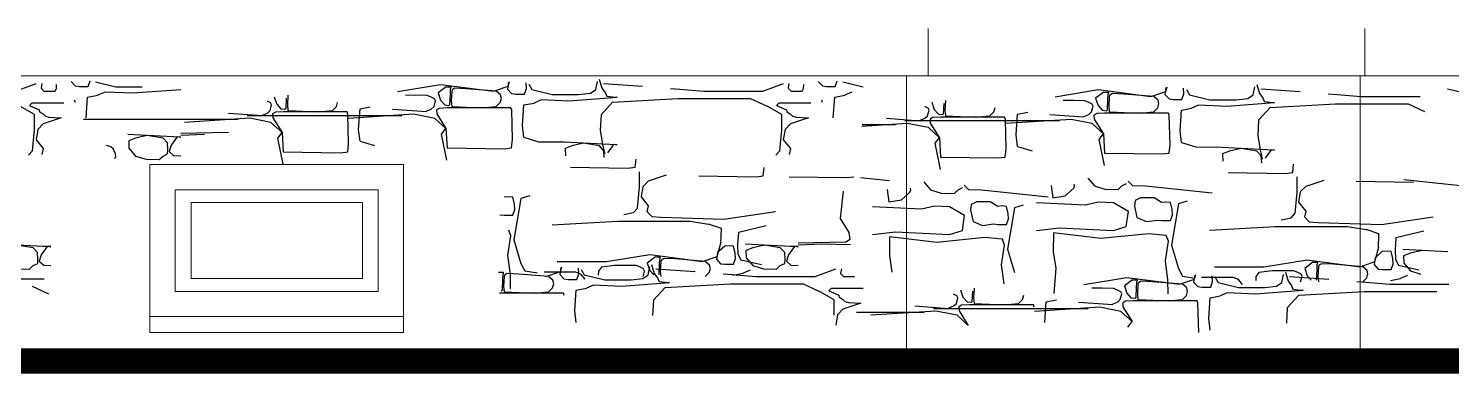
# Model space of a CAD drawing. Header units: millimetres. Extents: x 85048 to 158814, y 1395 to 38919.
# Drawn here: x 126653 to 131141, y 23374 to 24464 of the extents above; entities that cross this region are included whole.
import ezdxf

# ---------------------------------------------------------------- set-up
doc = ezdxf.new("R2010")
doc.units = ezdxf.units.MM
doc.layers.add('hatches', color=8, linetype='Continuous')
doc.layers.add('wall', color=5, linetype='Continuous')

msp = doc.modelspace()

# ---------------------------------------------------------------- linework, layer by layer
at = {"layer": 'hatches', "color": 252, "ltscale": 50, "true_color": 0x8f9991}
for p, q in [((126612.3, 24266.4, -40.3), (126677.3, 24290.3, -40.3)), ((126695, 24290.7, -40.3), (126692.6, 24275.3, -40.3)), ((126740.9, 24274.2, -40.3), (126741.8, 24287.4, -40.3)), ((126787.3, 24297, 15.7), (126800.2, 24282.7, 15.7)), ((126841.1, 24281, 15.7), (126847.2, 24299.1, 15.7)), ((126864.4, 24295.2, 15.7), (126928.8, 24280.2, 15.7)), ((127817, 24265.1, -100), (127952.9, 24287.6, -100)), ((127952.9, 24287.6, -100), (128119.5, 24265.7, -100)), ((128166.9, 24294.1, -100), (128163.7, 24272.6, -100)), ((128166.3, 24281.9, -100), (128170.3, 24297, -100)), ((128223.5, 24274.8, -100), (128222.5, 24292, -100)), ((128231.2, 24288.4, -100), (128240.7, 24270.9, -100)), ((128442.3, 24270.9, -100), (128447.5, 24297, -100)), ((128453.1, 24303.7, -100), (128461.7, 24275.6, -100)), ((128590.1, 24281.1, -44), (128466.3, 24289.2, -44)), ((128969.1, 24266.4, -44), (129034.1, 24290.3, -44)), ((129051.7, 24290.7, -44), (129049.3, 24275.3, -44)), ((129097.6, 24274.2, -44), (129098.5, 24287.4, -44)), ((129144.1, 24297, 12), (129156.9, 24282.7, 12)), ((129197.8, 24281, 12), (129203.9, 24299.1, 12)), ((129221.1, 24295.2, 12), (129285.6, 24280.2, 12)), ((130526.9, 24286.9, -100), (130535.5, 24258.8, -100)), ((126692.6, 24275.3, -40.3), (126701.8, 24266.4, -40.3)), ((126701.8, 24266.4, -40.3), (126736.7, 24266.4, -40.3)), ((126736.7, 24266.4, -40.3), (126740.9, 24274.2, -40.3)), ((126800.2, 24282.7, 15.7), (126813.3, 24281, 15.7)), ((126813.3, 24281, 15.7), (126841.1, 24281, 15.7)), ((126834.8, 24181.8, 15.7), (126839.3, 24246.9, 15.7)), ((126839.3, 24246.9, 15.7), (126871.3, 24253.1, 15.7)), ((126893.3, 24262.8, 15.7), (126871.3, 24253.1, 15.7)), ((126982.5, 24259.3, 15.7), (126893.3, 24262.8, 15.7)), ((126928.8, 24280.2, 15.7), (127012, 24279.4, 15.7)), ((127133.3, 24270.1, 15.7), (126982.5, 24259.3, 15.7)), ((127428.2, 24247.8, 12), (127436, 24224.7, 12)), ((127465.5, 24211.3, 12), (127467, 24244, 12)), ((127471.2, 24253.2, 12), (127469.5, 24223, 12)), ((127874.9, 24253.1, -100), (127842.1, 24252.9, -100)), ((127910.7, 24252.8, -100), (127874.9, 24253.1, -100)), ((127923.5, 24247.5, -100), (127910.7, 24252.8, -100)), ((127933.7, 24241.8, -100), (127923.5, 24247.5, -100)), ((127936.7, 24235.1, -100), (127933.7, 24241.8, -100)), ((127970.7, 24280.1, -100), (127945.1, 24260.4, -100)), ((127945.1, 24260.4, -100), (127952.9, 24237.2, -100)), ((127970.7, 24280.1, -100), (127985.1, 24280, -100)), ((127982.4, 24223.8, -100), (127983.9, 24256.5, -100)), ((127983.9, 24256.5, -100), (127984.6, 24273.6, -100)), ((127985.1, 24280, -100), (127984.6, 24273.6, -100)), ((127988.1, 24265.7, -100), (127986.4, 24235.5, -100)), ((127989.6, 24270.4, -100), (127988.1, 24265.7, -100)), ((127998.1, 24275.2, -100), (127989.6, 24270.4, -100)), ((128033.8, 24273.7, -100), (127998.1, 24275.2, -100)), ((128128.3, 24265.7, -100), (128033.8, 24273.7, -100)), ((128119.5, 24265.7, -100), (128166.3, 24281.9, -100)), ((128141.8, 24254.1, -100), (128128.3, 24265.7, -100)), ((128140.9, 24230.3, -100), (128144.6, 24243.3, -100)), ((128144.6, 24243.3, -100), (128141.8, 24254.1, -100)), ((128163.7, 24272.6, -100), (128176.6, 24258.4, -100)), ((128176.6, 24258.4, -100), (128189.7, 24256.7, -100)), ((128189.7, 24256.7, -100), (128217.4, 24256.7, -100)), ((128217.4, 24256.7, -100), (128223.5, 24274.8, -100)), ((128240.7, 24270.9, -100), (128305.2, 24255.9, -100)), ((128269.7, 24238.5, -100), (128247.7, 24228.7, -100)), ((128358.8, 24235, -100), (128269.7, 24238.5, -100)), ((128305.2, 24255.9, -100), (128388.3, 24255.1, -100)), ((128509.6, 24245.7, -100), (128358.8, 24235, -100)), ((128388.3, 24255.1, -100), (128425.2, 24260.2, -100)), ((128425.2, 24260.2, -100), (128442.3, 24270.9, -100)), ((128461.7, 24275.6, -100), (128472.3, 24261.7, -100)), ((128472.3, 24261.7, -100), (128476.9, 24250.4, -100)), ((128476.9, 24250.4, -100), (128503.6, 24247.5, -100)), ((128495.5, 24230.9, -44), (128702, 24242.8, -44)), ((128503.6, 24247.5, -100), (128509.6, 24247.9, -100)), ((128678.4, 24274.8, -44), (128707.1, 24272.3, -44)), ((128702, 24242.8, -44), (128930.8, 24242.8, -44)), ((128707.1, 24272.3, -44), (128782.8, 24266.4, -44)), ((128782.8, 24266.4, -44), (128969.1, 24266.4, -44)), ((128930.8, 24242.8, -44), (128982.6, 24219, 12)), ((129049.3, 24275.3, -44), (129058.5, 24266.4, -44)), ((129058.5, 24266.4, -44), (129093.4, 24266.4, -44)), ((129093.4, 24266.4, -44), (129097.6, 24274.2, -44)), ((129156.9, 24282.7, 12), (129170.1, 24281, 12)), ((129170.1, 24281, 12), (129197.8, 24281, 12)), ((129191.5, 24181.8, 12), (129196, 24246.9, 12)), ((129196, 24246.9, 12), (129228, 24253.1, 12)), ((129250.1, 24262.8, 12), (129228, 24253.1, 12)), ((129890.8, 24248.4, -100), (130026.8, 24270.9, -100)), ((130044.6, 24263.4, -100), (130018.9, 24243.6, -100)), ((130018.9, 24243.6, -100), (130026.8, 24220.5, -100)), ((130026.8, 24270.9, -100), (130193.4, 24248.9, -100)), ((130044.6, 24263.4, -100), (130059, 24263.2, -100)), ((130056.3, 24207.1, -100), (130057.8, 24239.8, -100)), ((130057.8, 24239.8, -100), (130058.5, 24256.9, -100)), ((130059, 24263.2, -100), (130058.5, 24256.9, -100)), ((130062, 24248.9, -100), (130060.3, 24218.7, -100)), ((130063.5, 24253.6, -100), (130062, 24248.9, -100)), ((130072, 24258.4, -100), (130063.5, 24253.6, -100)), ((130107.6, 24256.9, -100), (130072, 24258.4, -100)), ((130202.2, 24248.9, -100), (130107.6, 24256.9, -100)), ((130193.4, 24248.9, -100), (130240.1, 24265.1, -100)), ((130215.7, 24237.3, -100), (130202.2, 24248.9, -100)), ((130240.8, 24277.3, -100), (130237.6, 24255.9, -100)), ((130237.6, 24255.9, -100), (130250.4, 24241.6, -100)), ((130240.1, 24265.1, -100), (130244.1, 24280.2, -100)), ((130250.4, 24241.6, -100), (130263.6, 24240, -100)), ((130263.6, 24240, -100), (130291.3, 24240, -100)), ((130291.3, 24240, -100), (130297.4, 24258, -100)), ((130297.4, 24258, -100), (130296.3, 24275.2, -100)), ((130305.1, 24271.7, -100), (130314.6, 24254.1, -100)), ((130314.6, 24254.1, -100), (130379.1, 24239.1, -100)), ((130379.1, 24239.1, -100), (130462.2, 24238.3, -100)), ((130462.2, 24238.3, -100), (130499, 24243.4, -100)), ((130499, 24243.4, -100), (130516.2, 24254.1, -100)), ((130516.2, 24254.1, -100), (130521.4, 24280.2, -100)), ((130535.5, 24258.8, -100), (130546.2, 24244.9, -100)), ((130664, 24264.3, -44), (130540.2, 24272.5, -44)), ((130546.2, 24244.9, -100), (130550.7, 24233.6, -100)), ((130752.3, 24258, -44), (130781, 24255.5, -44)), ((130781, 24255.5, -44), (130856.7, 24249.6, -44)), ((130856.7, 24249.6, -44), (131042.9, 24249.6, -44)), ((131128.9, 24273.6, -96.3), (131193.4, 24258.6, -96.3)), ((126672.3, 24192.4, 15.7), (126625.8, 24219, 15.7)), ((126664.1, 24228.9, 15.7), (126655.7, 24220.8, 15.7)), ((126655.7, 24220.8, 15.7), (126687.2, 24207.4, 15.7)), ((126664.1, 24228.9, 15.7), (126764, 24228.9, 15.7)), ((126687.2, 24207.4, 15.7), (126688.1, 24200.9, 15.7)), ((126688.1, 24200.9, 15.7), (126699.1, 24194.8, 15.7)), ((126699.1, 24194.8, 15.7), (126706.2, 24187.1, 15.7)), ((126801, 24230.1, 15.7), (126798.5, 24237.5, 15.7)), ((127283.8, 24197.1, 12), (127391.4, 24189.2, 12)), ((127390.9, 24190.6, 12), (127406.6, 24197.1, 12)), ((127416.8, 24229.3, 12), (127406.6, 24235, 12)), ((127406.6, 24197.1, 12), (127415.2, 24205.2, 12)), ((127415.2, 24205.2, 12), (127419.8, 24222.6, 12)), ((127419.8, 24222.6, 12), (127416.8, 24229.3, 12)), ((127431.9, 24199.4, 12), (127422.9, 24194.6, 12)), ((127422.9, 24194.6, 12), (127423.6, 24181.8, 12)), ((127456.2, 24200.6, 12), (127431.9, 24199.4, 12)), ((127436, 24224.7, 12), (127448.9, 24210.5, 12)), ((127448.9, 24210.5, 12), (127462, 24208.8, 12)), ((127658, 24200.6, 12), (127456.2, 24200.6, 12)), ((127462, 24208.8, 12), (127465.5, 24211.3, 12)), ((127469.5, 24223, 12), (127471.2, 24205.2, 12)), ((127471.2, 24205.2, 12), (127566.2, 24201.1, 12)), ((127566.2, 24201.1, 12), (127611.4, 24205.2, 12)), ((127611.4, 24205.2, 12), (127624, 24217.8, 12)), ((127624, 24217.8, 12), (127627.7, 24230.8, 12)), ((127660.5, 24193.3, 12), (127658, 24200.6, 12)), ((127662.7, 24100.7, 12), (127660.5, 24193.3, 12)), ((127867.8, 24193.5, -100), (127662.2, 24180.2, -100)), ((127694.2, 24145, 12), (127698.7, 24210.1, 12)), ((127698.7, 24210.1, 12), (127730.8, 24216.2, 12)), ((127800.7, 24209.6, -100), (127908.3, 24201.7, -100)), ((127934.4, 24180.2, -100), (127867.8, 24193.5, -100)), ((127907.8, 24203.1, -100), (127923.5, 24209.6, -100)), ((127908.3, 24201.7, -100), (127907.8, 24203.1, -100)), ((127923.5, 24209.6, -100), (127932.1, 24217.7, -100)), ((127932.1, 24217.7, -100), (127936.7, 24235.1, -100)), ((127948.8, 24211.9, -100), (127939.8, 24207.2, -100)), ((127939.8, 24207.2, -100), (127940.5, 24194.3, -100)), ((127940.5, 24194.3, -100), (127969.8, 24147.8, -100)), ((127973.1, 24213.1, -100), (127948.8, 24211.9, -100)), ((127952.9, 24237.2, -100), (127965.8, 24223, -100)), ((127965.8, 24223, -100), (127978.9, 24221.3, -100)), ((128174.9, 24213.1, -100), (127973.1, 24213.1, -100)), ((127978.9, 24221.3, -100), (127982.4, 24223.8, -100)), ((127986.4, 24235.5, -100), (127988.1, 24217.7, -100)), ((127988.1, 24217.7, -100), (128083.1, 24213.6, -100)), ((128083.1, 24213.6, -100), (128128.3, 24217.7, -100)), ((128128.3, 24217.7, -100), (128140.9, 24230.3, -100)), ((128177.4, 24205.8, -100), (128174.9, 24213.1, -100)), ((128179.6, 24113.3, -100), (128177.4, 24205.8, -100)), ((128211.1, 24157.5, -100), (128215.6, 24222.6, -100)), ((128215.6, 24222.6, -100), (128247.7, 24228.7, -100)), ((128459, 24190.9, 12), (128495.5, 24230.9, -44)), ((129029, 24192.4, 12), (128982.6, 24219, 12)), ((129020.8, 24228.9, 12), (129012.4, 24220.8, 12)), ((129012.4, 24220.8, 12), (129043.9, 24207.4, 12)), ((129020.8, 24228.9, 12), (129120.7, 24228.9, 12)), ((129043.9, 24207.4, 12), (129044.8, 24200.9, 12)), ((129044.8, 24200.9, 12), (129055.8, 24194.8, 12)), ((129055.8, 24194.8, 12), (129062.9, 24187.1, 12)), ((129157.7, 24230.1, 12), (129155.3, 24237.5, 12)), ((129490.7, 24212.5, 12), (129480.4, 24218.2, 12)), ((129489, 24188.4, 12), (129493.7, 24205.8, 12)), ((129493.7, 24205.8, 12), (129490.7, 24212.5, 12)), ((129502, 24231.1, 12), (129509.9, 24207.9, 12)), ((129509.9, 24207.9, 12), (129522.8, 24193.7, 12)), ((129522.8, 24193.7, 12), (129535.9, 24192, 12)), ((129535.9, 24192, 12), (129539.4, 24194.5, 12)), ((129539.4, 24194.5, 12), (129540.9, 24227.3, 12)), ((129545.1, 24236.4, 12), (129543.4, 24206.2, 12)), ((129543.4, 24206.2, 12), (129545.1, 24188.4, 12)), ((129685.3, 24188.4, 12), (129697.8, 24201, 12)), ((129697.8, 24201, 12), (129701.6, 24214.1, 12)), ((129768.1, 24128.2, 12), (129772.6, 24193.3, 12)), ((129772.6, 24193.3, 12), (129804.6, 24199.5, 12)), ((129948.8, 24236.3, -100), (129916, 24236.2, -100)), ((129984.5, 24236.1, -100), (129948.8, 24236.3, -100)), ((129997.3, 24230.7, -100), (129984.5, 24236.1, -100)), ((130007.6, 24225.1, -100), (129997.3, 24230.7, -100)), ((129997.3, 24192.9, -100), (130005.9, 24200.9, -100)), ((130005.9, 24200.9, -100), (130010.6, 24218.3, -100)), ((130010.6, 24218.3, -100), (130007.6, 24225.1, -100)), ((130022.7, 24195.2, -100), (130013.6, 24190.4, -100)), ((130047, 24196.4, -100), (130022.7, 24195.2, -100)), ((130026.8, 24220.5, -100), (130039.7, 24206.2, -100)), ((130039.7, 24206.2, -100), (130052.8, 24204.5, -100)), ((130248.7, 24196.4, -100), (130047, 24196.4, -100)), ((130052.8, 24204.5, -100), (130056.3, 24207.1, -100)), ((130060.3, 24218.7, -100), (130062, 24200.9, -100)), ((130062, 24200.9, -100), (130157, 24196.8, -100)), ((130157, 24196.8, -100), (130202.2, 24200.9, -100)), ((130202.2, 24200.9, -100), (130214.8, 24213.5, -100)), ((130214.8, 24213.5, -100), (130218.5, 24226.6, -100)), ((130218.5, 24226.6, -100), (130215.7, 24237.3, -100)), ((130251.2, 24189, -100), (130248.7, 24196.4, -100)), ((130285, 24140.8, -100), (130289.5, 24205.8, -100)), ((130289.5, 24205.8, -100), (130321.5, 24212, -100)), ((130343.5, 24221.7, -100), (130321.5, 24212, -100)), ((130432.7, 24218.2, -100), (130343.5, 24221.7, -100)), ((130583.5, 24229, -100), (130432.7, 24218.2, -100)), ((130532.9, 24174.1, 12), (130569.3, 24214.1, -44)), ((130550.7, 24233.6, -100), (130577.5, 24230.7, -100)), ((130569.3, 24214.1, -44), (130775.8, 24226.1, -44)), ((130577.5, 24230.7, -100), (130583.5, 24231.1, -100)), ((130775.8, 24226.1, -44), (131004.7, 24226.1, -44)), ((131004.7, 24226.1, -44), (131056.4, 24202.3, 12)), ((126672.5, 24143.6, 15.7), (126672.3, 24192.4, 15.7)), ((126699.6, 24162.8, 15.7), (126682.5, 24145, 15.7)), ((126756.2, 24181.7, 15.7), (126699.6, 24162.8, 15.7)), ((126706.2, 24187.1, 15.7), (126717.6, 24183.6, 15.7)), ((126717.6, 24183.6, 15.7), (126756.2, 24181.7, 15.7)), ((126826.3, 24177.3, 234.8), (127313.8, 24177.3, 234.8)), ((127350.9, 24181, 12), (127145.3, 24167.7, 12)), ((127343.2, 24189.8, 122.8), (127830.7, 24189.8, 122.8)), ((127417.5, 24167.7, 12), (127350.9, 24181, 12)), ((127391.4, 24189.2, 12), (127390.9, 24190.6, 12)), ((127452.9, 24135.3, 12), (127417.5, 24167.7, 12)), ((127423.6, 24181.8, 12), (127452.9, 24135.3, 12)), ((127969.8, 24147.8, -100), (127934.4, 24180.2, -100)), ((128215.6, 24121.1, -100), (128211.1, 24157.5, -100)), ((128459, 24190.9, 12), (128456.3, 24142.9, 12)), ((129029.2, 24143.6, 12), (129029, 24192.4, 12)), ((129056.3, 24162.8, 12), (129039.2, 24145, 12)), ((129112.9, 24181.7, 12), (129056.3, 24162.8, 12)), ((129062.9, 24187.1, 12), (129074.4, 24183.6, 12)), ((129074.4, 24183.6, 12), (129112.9, 24181.7, 12)), ((129424.7, 24164.2, 12), (129281.8, 24155, 12)), ((129282, 24160.5, 234.8), (129387.7, 24160.5, 234.8)), ((129357.7, 24180.4, 12), (129465.3, 24172.5, 12)), ((129417.1, 24173, 122.8), (129904.6, 24173, 122.8)), ((129491.4, 24150.9, 12), (129424.7, 24164.2, 12)), ((129464.7, 24173.9, 12), (129480.4, 24180.4, 12)), ((129465.3, 24172.5, 12), (129464.7, 24173.9, 12)), ((129480.4, 24180.4, 12), (129489, 24188.4, 12)), ((129526.7, 24118.5, 12), (129491.4, 24150.9, 12)), ((129505.8, 24182.7, 12), (129496.7, 24177.9, 12)), ((129496.7, 24177.9, 12), (129497.5, 24165, 12)), ((129497.5, 24165, 12), (129526.7, 24118.5, 12)), ((129530.1, 24183.9, 12), (129505.8, 24182.7, 12)), ((129731.8, 24183.9, 12), (129530.1, 24183.9, 12)), ((129545.1, 24188.4, 12), (129640.1, 24184.3, 12)), ((129640.1, 24184.3, 12), (129685.3, 24188.4, 12)), ((129734.3, 24176.5, 12), (129731.8, 24183.9, 12)), ((129736.6, 24084, 12), (129734.3, 24176.5, 12)), ((129941.6, 24176.7, -100), (129736, 24163.5, -100)), ((129874.6, 24192.9, -100), (129982.2, 24185, -100)), ((130008.3, 24163.5, -100), (129941.6, 24176.7, -100)), ((129981.6, 24186.4, -100), (129997.3, 24192.9, -100)), ((129982.2, 24185, -100), (129981.6, 24186.4, -100)), ((130043.6, 24131, -100), (130008.3, 24163.5, -100)), ((130013.6, 24190.4, -100), (130014.4, 24177.5, -100)), ((130014.4, 24177.5, -100), (130043.6, 24131, -100)), ((130253.5, 24096.5, -100), (130251.2, 24189, -100)), ((130532.9, 24174.1, 12), (130530.2, 24126.2, 12)), ((126665.9, 24077.7, 15.7), (126672.5, 24143.6, 15.7)), ((126682.5, 24145, 15.7), (126677.1, 24112.8, 15.7)), ((126677.1, 24112.8, 15.7), (126699.6, 24084.8, 15.7)), ((126966.7, 24130.2, 15.7), (127109.3, 24123.1, 15.7)), ((126990.9, 24117.3, 15.7), (126969, 24109.3, 15.7)), ((126969, 24109.3, 15.7), (126970, 24085.9, 15.7)), ((127027.6, 24125.9, 15.7), (126990.9, 24117.3, 15.7)), ((127077.5, 24117.3, 15.7), (127027.6, 24125.9, 15.7)), ((127091.2, 24102.5, 15.7), (127077.5, 24117.3, 15.7)), ((127122.2, 24122.2, 15.7), (127102.9, 24095.4, 15.7)), ((127109.3, 24123.1, 15.7), (127133.3, 24122.4, 15.7)), ((127133.3, 24119.9, 15.7), (127122.2, 24122.2, 15.7)), ((127133.3, 24133.7, 15.7), (127284.1, 24136.5, 15.7)), ((127133.3, 24127.3, 15.7), (127208.1, 24130.2, 15.7)), ((127439, 24118.2, 12), (127452.9, 24135.3, 12)), ((127456, 24035.5, 12), (127439, 24118.2, 12)), ((127452.9, 24135.3, 12), (127456.2, 24074.7, 12)), ((127698.7, 24108.6, 12), (127694.2, 24145, 12)), ((127698.7, 24108.6, 12), (127744.4, 24094.1, 12)), ((127955.9, 24130.7, -100), (127969.8, 24147.8, -100)), ((127972.9, 24048.1, -100), (127955.9, 24130.7, -100)), ((127969.8, 24147.8, -100), (127973.1, 24087.2, -100)), ((128176.8, 24087.2, -100), (128179.6, 24113.3, -100)), ((128215.6, 24121.1, -100), (128261.3, 24106.6, -100)), ((128261.3, 24106.6, -100), (128343, 24105.8, -100)), ((128343, 24105.8, -100), (128485.7, 24098.8, -100)), ((128456.3, 24142.9, 12), (128463.7, 24097.5, 12)), ((129022.7, 24077.7, 12), (129029.2, 24143.6, 12)), ((129039.2, 24145, 12), (129033.8, 24112.8, 12)), ((129033.8, 24112.8, 12), (129056.3, 24084.8, 12)), ((129512.8, 24101.4, 12), (129526.7, 24118.5, 12)), ((129526.7, 24118.5, 12), (129530.1, 24058, 12)), ((129772.6, 24091.8, 12), (129768.1, 24128.2, 12)), ((130029.7, 24113.9, -100), (130043.6, 24131, -100)), ((130046.8, 24031.3, -100), (130029.7, 24113.9, -100)), ((130043.6, 24131, -100), (130047, 24070.5, -100)), ((130289.5, 24104.3, -100), (130285, 24140.8, -100)), ((130289.5, 24104.3, -100), (130335.2, 24089.9, -100)), ((130530.2, 24126.2, 12), (130537.6, 24080.7, 12)), ((126653.3, 24063.8, 15.7), (126665.9, 24077.7, 15.7)), ((126699.6, 24084.8, 15.7), (126695.2, 24066.3, 15.7)), ((126912.7, 24089.9, 15.7), (126899.5, 24094.4, 15.7)), ((126920.5, 24084.1, 15.7), (126912.7, 24089.9, 15.7)), ((126926.1, 24070.6, 15.7), (126920.5, 24084.1, 15.7)), ((126925.7, 24053.6, 15.7), (126928.1, 24060.9, 15.7)), ((126927.4, 24066.8, 15.7), (126926.1, 24070.6, 15.7)), ((126928.1, 24060.9, 15.7), (126927.4, 24066.8, 15.7)), ((126970, 24085.9, 15.7), (126990.9, 24061.3, 15.7)), ((126990.9, 24061.3, 15.7), (127024.1, 24050.9, 15.7)), ((127065.6, 24050, 15.7), (127077.5, 24061.3, 15.7)), ((127077.5, 24061.3, 15.7), (127091.8, 24068.1, 15.7)), ((127092.7, 24081.4, 15.7), (127091.2, 24102.5, 15.7)), ((127091.8, 24068.1, 15.7), (127092.7, 24081.4, 15.7)), ((127102.9, 24095.4, 15.7), (127097, 24075.7, 15.7)), ((127097, 24075.7, 15.7), (127110.9, 24062.7, 15.7)), ((127110.9, 24062.7, 15.7), (127133.3, 24061.9, 15.7)), ((127456.2, 24074.7, 12), (127637, 24071.9, 12)), ((127637, 24071.9, 12), (127659.9, 24074.7, 12)), ((127659.9, 24074.7, 12), (127662.7, 24100.7, 12)), ((127973.1, 24087.2, -100), (128153.9, 24084.5, -100)), ((128153.9, 24084.5, -100), (128176.8, 24087.2, -100)), ((128367.2, 24093, -100), (128345.4, 24085, -100)), ((128345.4, 24085, -100), (128346.4, 24061.5, -100)), ((128403.9, 24101.5, -100), (128367.2, 24093, -100)), ((128453.9, 24093, -100), (128403.9, 24101.5, -100)), ((128467.5, 24078.1, -100), (128453.9, 24093, -100)), ((128463.7, 24097.5, 12), (128470.5, 24068.6, 12)), ((128469.1, 24057.1, -100), (128467.5, 24078.1, -100)), ((128498.5, 24097.8, -100), (128479.2, 24071.1, -100)), ((128485.7, 24098.8, -100), (128509.6, 24098.1, -100)), ((128509.6, 24095.6, -100), (128498.5, 24097.8, -100)), ((129010, 24063.8, 12), (129022.7, 24077.7, 12)), ((129056.3, 24084.8, 12), (129051.9, 24066.3, 12)), ((129529.9, 24018.8, 12), (129512.8, 24101.4, 12)), ((129733.8, 24058, 12), (129736.6, 24084, 12)), ((129772.6, 24091.8, 12), (129818.3, 24077.4, 12)), ((130047, 24070.5, -100), (130227.8, 24067.7, -100)), ((130227.8, 24067.7, -100), (130250.7, 24070.5, -100)), ((130250.7, 24070.5, -100), (130253.5, 24096.5, -100)), ((130335.2, 24089.9, -100), (130416.9, 24089.1, -100)), ((130416.9, 24089.1, -100), (130559.5, 24082.1, -100)), ((130441.1, 24076.2, -100), (130419.2, 24068.2, -100)), ((130419.2, 24068.2, -100), (130420.2, 24044.8, -100)), ((130477.8, 24084.8, -100), (130441.1, 24076.2, -100)), ((130527.7, 24076.2, -100), (130477.8, 24084.8, -100)), ((130541.4, 24061.4, -100), (130527.7, 24076.2, -100)), ((130537.6, 24080.7, 12), (130544.4, 24051.9, 12)), ((130542.9, 24040.3, -100), (130541.4, 24061.4, -100)), ((130572.4, 24081.1, -100), (130553.1, 24054.4, -100)), ((130559.5, 24082.1, -100), (130583.5, 24081.3, -100)), ((130583.5, 24078.9, -100), (130572.4, 24081.1, -100)), ((127024.1, 24050.9, 15.7), (127065.6, 24050, 15.7)), ((128363.1, 24025.9, 12), (128543.9, 24023.1, 12)), ((128543.9, 24023.1, 12), (128566.8, 24025.9, 12)), ((128566.8, 24025.9, 12), (128569.6, 24051.9, 12)), ((128970.7, 23998.6, 12), (128973.4, 24024.7, 12)), ((129530.1, 24058, 12), (129710.9, 24055.2, 12)), ((129710.9, 24055.2, 12), (129733.8, 24058, 12)), ((130640.6, 24009.1, 12), (130643.4, 24035.1, 12)), ((128580.6, 23963, -44), (128580.4, 24011.8, -44)), ((128607.8, 23982.2, -44), (128590.7, 23964.4, -44)), ((128664.3, 24001.1, -44), (128607.8, 23982.2, -44)), ((128767, 23998.6, 12), (128947.8, 23995.9, 12)), ((128947.8, 23995.9, 12), (128970.7, 23998.6, 12)), ((129052.5, 23996, 12), (129233.3, 23993.2, 12)), ((129233.3, 23993.2, 12), (129256.2, 23996, 12)), ((129277.1, 23993.5, 12), (129368.8, 23983.8, 12)), ((129477.4, 23979.3, 12), (129498.3, 23954.8, 12)), ((129604.4, 23969.2, 12), (129618.3, 23956.1, 12)), ((129952.4, 23966.9, -100), (129951.7, 23972.8, -100)), ((129994.3, 23991.9, -100), (130015.2, 23967.3, -100)), ((130101.8, 23967.3, -100), (130116, 23974.1, -100)), ((130121.3, 23981.7, -100), (130135.2, 23968.6, -100)), ((130436.9, 24009.1, 12), (130617.8, 24006.3, 12)), ((130617.8, 24006.3, 12), (130640.6, 24009.1, 12)), ((130654.5, 23946.3, -44), (130654.3, 23995.1, -44)), ((130738.2, 23984.3, -44), (130681.6, 23965.4, -44)), ((130840.8, 23981.9, 12), (131021.6, 23979.1, 12)), ((130990.6, 23986.8, -96.3), (131200.6, 23964.8, -96.3)), ((128169.4, 23932.9, -100), (128153.3, 23931.5, -100)), ((128181, 23931.5, -100), (128169.4, 23932.9, -100)), ((128186, 23909.6, -100), (128181, 23931.5, -100)), ((128206.4, 23926.9, -100), (128183.9, 23796.6, -100)), ((128233.8, 23935.7, -100), (128206.4, 23926.9, -100)), ((128574.1, 23897.1, -44), (128580.6, 23963, -44)), ((128590.7, 23964.4, -44), (128585.2, 23932.2, -44)), ((128585.2, 23932.2, -44), (128607.8, 23904.2, -44)), ((129214.4, 23863.6, 12), (129224.1, 23950.5, 12)), ((129361.4, 23955.4, 12), (129367, 23916.3, 12)), ((129406.3, 23922.8, 12), (129433.1, 23947.1, 12)), ((129433.1, 23947.1, 12), (129435.5, 23954.4, 12)), ((129435.5, 23954.4, 12), (129434.8, 23960.3, 12)), ((129498.3, 23954.8, 12), (129531.4, 23944.4, 12)), ((129531.4, 23944.4, 12), (129573, 23943.4, 12)), ((129573, 23943.4, 12), (129584.9, 23954.8, 12)), ((129584.9, 23954.8, 12), (129599.1, 23961.6, 12)), ((129618.3, 23956.1, 12), (129659.4, 23954.8, 12)), ((129659.4, 23954.8, 12), (129869.4, 23932.8, 12)), ((129878.3, 23967.9, -100), (129883.9, 23928.8, -100)), ((129883.6, 23928.8, -100), (129923.2, 23935.3, -100)), ((129923.2, 23935.3, -100), (129950, 23959.6, -100)), ((129950, 23959.6, -100), (129952.4, 23966.9, -100)), ((130015.2, 23967.3, -100), (130048.3, 23956.9, -100)), ((130048.3, 23956.9, -100), (130089.9, 23956, -100)), ((130089.9, 23956, -100), (130101.8, 23967.3, -100)), ((130135.2, 23968.6, -100), (130176.3, 23967.3, -100)), ((130160.9, 23928.9, -100), (130143.5, 23920.8, -100)), ((130203.1, 23929.5, -100), (130160.9, 23928.9, -100)), ((130176.3, 23967.3, -100), (130386.3, 23945.3, -100)), ((130227.1, 23914.7, -100), (130203.1, 23929.5, -100)), ((130648, 23880.4, -44), (130654.5, 23946.3, -44)), ((130664.5, 23947.7, -44), (130659.1, 23915.4, -44)), ((130681.6, 23965.4, -44), (130664.5, 23947.7, -44)), ((128181, 23874.3, -100), (128187.1, 23892.4, -100)), ((128187.1, 23892.4, -100), (128186, 23909.6, -100)), ((128530.4, 23876.5, -44), (128561.4, 23883.2, -44)), ((128561.4, 23883.2, -44), (128574.1, 23897.1, -44)), ((128607.8, 23904.2, -44), (128603.4, 23885.7, -44)), ((128603.4, 23885.7, -44), (128618.7, 23870.2, -44)), ((128846.2, 23861.8, -44), (129009.3, 23885.7, -44)), ((129469.6, 23893.2, 12), (129315.2, 23900.8, 12)), ((129366.7, 23916.3, 12), (129406.3, 23922.8, 12)), ((129510.5, 23902.6, 12), (129469.6, 23893.2, 12)), ((129558, 23900.8, 12), (129510.5, 23902.6, 12)), ((129605.6, 23873.1, 12), (129558, 23900.8, 12)), ((129626.6, 23908.3, 12), (129624.3, 23890, 12)), ((129624.3, 23890, 12), (129632.4, 23854.3, 12)), ((129644, 23916.4, 12), (129626.6, 23908.3, 12)), ((129686.2, 23917, 12), (129644, 23916.4, 12)), ((129710.2, 23902.2, 12), (129686.2, 23917, 12)), ((129726.4, 23903.6, 12), (129710.2, 23902.2, 12)), ((129738, 23902.2, 12), (129726.4, 23903.6, 12)), ((129743, 23880.3, 12), (129738, 23902.2, 12)), ((129763.4, 23897.6, 12), (129740.9, 23767.3, 12)), ((129744.1, 23863.1, 12), (129743, 23880.3, 12)), ((129790.7, 23906.4, 12), (129763.4, 23897.6, 12)), ((129986.5, 23905.7, -100), (129832.1, 23913.3, -100)), ((130027.4, 23915.1, -100), (129986.5, 23905.7, -100)), ((130074.9, 23913.3, -100), (130027.4, 23915.1, -100)), ((130122.5, 23885.6, -100), (130074.9, 23913.3, -100)), ((130115.5, 23838.4, -100), (130122.5, 23885.6, -100)), ((130143.5, 23920.8, -100), (130141.2, 23902.6, -100)), ((130141.2, 23902.6, -100), (130149.3, 23866.8, -100)), ((130243.3, 23916.1, -100), (130227.1, 23914.7, -100)), ((130254.9, 23914.7, -100), (130243.3, 23916.1, -100)), ((130259.9, 23892.8, -100), (130254.9, 23914.7, -100)), ((130280.3, 23910.1, -100), (130257.8, 23779.8, -100)), ((130261, 23875.6, -100), (130259.9, 23892.8, -100)), ((130307.6, 23918.9, -100), (130280.3, 23910.1, -100)), ((130635.3, 23866.4, -44), (130648, 23880.4, -44)), ((130659.1, 23915.4, -44), (130681.6, 23887.4, -44)), ((130681.6, 23887.4, -44), (130677.2, 23868.9, -44)), ((128140.1, 23876, -100), (128153.3, 23874.3, -100)), ((128153.3, 23874.3, -100), (128181, 23874.3, -100)), ((128304.6, 23843.8, -156), (128511.1, 23855.7, -156)), ((128511.1, 23855.7, -156), (128740, 23855.7, -156)), ((128618.7, 23870.2, -44), (128647.4, 23867.7, -44)), ((128647.4, 23867.7, -44), (128846.2, 23861.8, -44)), ((128740, 23855.7, -156), (128798.1, 23845.9, -100)), ((128838.7, 23832.8, -100), (128798.1, 23845.9, -100)), ((128979.9, 23840.6, -100), (128892, 23819.7, -100)), ((129241.8, 23819.9, 12), (129214.4, 23863.6, 12)), ((129598.6, 23825.9, 12), (129605.6, 23873.1, 12)), ((129632.4, 23854.3, 12), (129662.1, 23842.1, 12)), ((129662.1, 23842.1, 12), (129697.1, 23846.7, 12)), ((129697.1, 23846.7, 12), (129710.2, 23845, 12)), ((129710.2, 23845, 12), (129738, 23845, 12)), ((129738, 23845, 12), (129744.1, 23863.1, 12)), ((129832.1, 23826.3, -100), (129904.8, 23834.4, -100)), ((129904.8, 23834.4, -100), (130074.9, 23826.3, -100)), ((130074.9, 23826.3, -100), (130115.5, 23838.4, -100)), ((130149.3, 23866.8, -100), (130179, 23854.6, -100)), ((130179, 23854.6, -100), (130214, 23859.2, -100)), ((130214, 23859.2, -100), (130227.1, 23857.6, -100)), ((130227.1, 23857.6, -100), (130254.9, 23857.6, -100)), ((130254.9, 23857.6, -100), (130261, 23875.6, -100)), ((130378.5, 23827, -156), (130585, 23838.9, -156)), ((130585, 23838.9, -156), (130813.8, 23838.9, -156)), ((130604.3, 23859.7, -44), (130635.3, 23866.4, -44)), ((130677.2, 23868.9, -44), (130692.6, 23853.4, -44)), ((130692.6, 23853.4, -44), (130721.3, 23850.9, -44)), ((130721.3, 23850.9, -44), (130920.1, 23845, -44)), ((130813.8, 23838.9, -156), (130872, 23829.2, -100)), ((130920.1, 23845, -44), (131083.2, 23868.9, -44)), ((128165.3, 23747, -100), (128174.6, 23809.6, -100)), ((128174.6, 23809.6, -100), (128167.9, 23827.5, -100)), ((128183.9, 23796.6, -100), (128206.4, 23722.4, -100)), ((128825.7, 23744.5, -100), (128837.9, 23790.2, -100)), ((128836.9, 23786.6, -100), (128838.7, 23832.8, -100)), ((128892, 23819.7, -100), (128889.3, 23780.6, -100)), ((129080.2, 23787.5, 12), (129231, 23790.3, 12)), ((129231, 23790.3, 12), (129244.3, 23798.5, 12)), ((129244.3, 23798.5, 12), (129241.8, 23819.9, 12)), ((129315.2, 23813.8, 12), (129387.9, 23821.9, 12)), ((129369.2, 23805.9, 12), (129368.5, 23746.1, 12)), ((129518.5, 23788.7, 12), (129369.2, 23805.9, 12)), ((129387.9, 23821.9, 12), (129558, 23813.8, 12)), ((129669.9, 23803.5, 12), (129518.5, 23788.7, 12)), ((129558, 23813.8, 12), (129598.6, 23825.9, 12)), ((129724.9, 23798.3, 12), (129669.9, 23803.5, 12)), ((129731.6, 23780.3, 12), (129724.9, 23798.3, 12)), ((129886.1, 23818.4, -100), (129885.4, 23758.6, -100)), ((130035.4, 23801.3, -100), (129886.1, 23818.4, -100)), ((130186.8, 23816.1, -100), (130035.4, 23801.3, -100)), ((130241.8, 23810.8, -100), (130186.8, 23816.1, -100)), ((130239.2, 23730.2, -100), (130248.5, 23792.8, -100)), ((130248.5, 23792.8, -100), (130241.8, 23810.8, -100)), ((130912.6, 23816.1, -100), (130872, 23829.2, -100)), ((130910.8, 23769.9, -100), (130912.6, 23816.1, -100)), ((130965.9, 23802.9, -100), (130963.2, 23763.9, -100)), ((131053.7, 23823.8, -100), (130965.9, 23802.9, -100)), ((126556.9, 23784, 15.7), (126699.5, 23776.9, 15.7)), ((126667.7, 23771.1, 15.7), (126617.8, 23779.7, 15.7)), ((126681.4, 23756.3, 15.7), (126667.7, 23771.1, 15.7)), ((126682.9, 23735.2, 15.7), (126681.4, 23756.3, 15.7)), ((126693.1, 23749.2, 15.7), (126687.2, 23729.5, 15.7)), ((126712.4, 23776, 15.7), (126693.1, 23749.2, 15.7)), ((126699.5, 23776.9, 15.7), (126723.5, 23776.2, 15.7)), ((126723.5, 23773.7, 15.7), (126712.4, 23776, 15.7)), ((128172.9, 23687.4, -100), (128165.3, 23747, -100)), ((128476.4, 23727.8, -100), (128612.4, 23750.3, -100)), ((128612.4, 23750.3, -100), (128778.9, 23728.4, -100)), ((128778.9, 23728.4, -100), (128825.7, 23744.5, -100)), ((128826.4, 23756.8, -100), (128823.1, 23735.3, -100)), ((128849.1, 23776.5, -100), (128826.4, 23756.8, -100)), ((128865.3, 23777.9, -100), (128849.1, 23776.5, -100)), ((128876.9, 23776.5, -100), (128865.3, 23777.9, -100)), ((128881.9, 23754.6, -100), (128876.9, 23776.5, -100)), ((128883, 23737.4, -100), (128881.9, 23754.6, -100)), ((128889.3, 23780.6, -100), (128890.7, 23751.1, -100)), ((128890.7, 23751.1, -100), (128900.2, 23733.5, -100)), ((128913.6, 23784, 12), (129056.2, 23776.9, 12)), ((128937.8, 23771.1, 12), (128916, 23763.1, 12)), ((128916, 23763.1, 12), (128916.9, 23739.7, 12)), ((128974.5, 23779.7, 12), (128937.8, 23771.1, 12)), ((129024.4, 23771.1, 12), (128974.5, 23779.7, 12)), ((129038.1, 23756.3, 12), (129024.4, 23771.1, 12)), ((129039.7, 23735.2, 12), (129038.1, 23756.3, 12)), ((129049.8, 23749.2, 12), (129044, 23729.5, 12)), ((129069.1, 23776, 12), (129049.8, 23749.2, 12)), ((129056.2, 23776.9, 12), (129080.2, 23776.2, 12)), ((129080.2, 23773.7, 12), (129069.1, 23776, 12)), ((129080.2, 23781.1, 12), (129155, 23784, 12)), ((129155, 23784, 12), (129246.2, 23781.6, 12)), ((129368.5, 23746.1, 12), (129376.1, 23694.9, 12)), ((129722.3, 23717.7, 12), (129731.6, 23780.3, 12)), ((129740.9, 23767.3, 12), (129763.4, 23693.1, 12)), ((129885.4, 23758.6, -100), (129893, 23707.4, -100)), ((130257.8, 23779.8, -100), (130280.3, 23705.7, -100)), ((130899.6, 23727.8, -100), (130911.7, 23773.4, -100)), ((130923, 23759.8, -100), (130900.2, 23740, -100)), ((130939.1, 23761.2, -100), (130923, 23759.8, -100)), ((130950.7, 23759.8, -100), (130939.1, 23761.2, -100)), ((130955.8, 23737.8, -100), (130950.7, 23759.8, -100)), ((130963.2, 23763.9, -100), (130964.5, 23734.3, -100)), ((130987.5, 23767.2, 12), (131130.1, 23760.2, 12)), ((131011.7, 23754.4, 12), (130989.8, 23746.3, 12)), ((130989.8, 23746.3, 12), (130990.8, 23722.9, 12)), ((131048.4, 23762.9, 12), (131011.7, 23754.4, 12)), ((126614.3, 23704.8, 15.7), (126655.8, 23703.8, 15.7)), ((126655.8, 23703.8, 15.7), (126667.7, 23715.1, 15.7)), ((126667.7, 23715.1, 15.7), (126682, 23721.9, 15.7)), ((126682, 23721.9, 15.7), (126682.9, 23735.2, 15.7)), ((126687.2, 23729.5, 15.7), (126701.1, 23716.5, 15.7)), ((126701.1, 23716.5, 15.7), (126723.5, 23715.7, 15.7)), ((128206.4, 23722.4, -100), (128218.5, 23698.3, -100)), ((128320.5, 23728.3, -100), (128476.4, 23727.8, -100)), ((128332.1, 23708.8, -96.3), (128328.9, 23687.3, -96.3)), ((128331.4, 23696.6, -96.3), (128335.5, 23711.7, -96.3)), ((128388.7, 23689.5, -96.3), (128387.6, 23706.7, -96.3)), ((128396.4, 23703.2, -96.3), (128405.9, 23685.6, -96.3)), ((128460.2, 23710.1, -100), (128450.5, 23697.4, -100)), ((128501.5, 23715.6, -100), (128460.2, 23710.1, -100)), ((128534.4, 23715.7, -100), (128501.5, 23715.6, -100)), ((128570.1, 23715.5, -100), (128534.4, 23715.7, -100)), ((128582.9, 23710.1, -100), (128570.1, 23715.5, -100)), ((128593.2, 23704.5, -100), (128582.9, 23710.1, -100)), ((128596.2, 23697.7, -100), (128593.2, 23704.5, -100)), ((128630.2, 23742.8, -100), (128604.5, 23723, -100)), ((128604.5, 23723, -100), (128612.4, 23699.9, -100)), ((128607.5, 23685.6, -96.3), (128612.7, 23711.7, -96.3)), ((128612.4, 23699.9, -100), (128625.3, 23685.7, -100)), ((128618.3, 23718.4, -96.3), (128626.8, 23690.3, -96.3)), ((128630.2, 23742.8, -100), (128644.5, 23742.6, -100)), ((128755.3, 23695.8, -40.3), (128631.5, 23703.9, -40.3)), ((128641.9, 23686.5, -100), (128643.4, 23719.2, -100)), ((128643.4, 23719.2, -100), (128644.1, 23736.3, -100)), ((128644.5, 23742.6, -100), (128644.1, 23736.3, -100)), ((128647.6, 23728.4, -100), (128645.9, 23698.1, -100)), ((128649.1, 23733, -100), (128647.6, 23728.4, -100)), ((128657.6, 23737.9, -100), (128649.1, 23733, -100)), ((128693.2, 23736.3, -100), (128657.6, 23737.9, -100)), ((128787.8, 23728.4, -100), (128693.2, 23736.3, -100)), ((128801.3, 23716.7, -100), (128787.8, 23728.4, -100)), ((128800.3, 23693, -100), (128804, 23706, -100)), ((128804, 23706, -100), (128801.3, 23716.7, -100)), ((128823.1, 23735.3, -100), (128836, 23721.1, -100)), ((128836, 23721.1, -100), (128849.1, 23719.4, -100)), ((128849.1, 23719.4, -100), (128876.9, 23719.4, -100)), ((128876.9, 23719.4, -100), (128883, 23737.4, -100)), ((128900.2, 23733.5, -100), (128964.6, 23718.5, -100)), ((128929.1, 23701.2, -100), (128907.1, 23691.4, -100)), ((128916.9, 23739.7, 12), (128937.8, 23715.1, 12)), ((128937.8, 23715.1, 12), (128971, 23704.8, 12)), ((128971, 23704.8, 12), (129012.5, 23703.8, 12)), ((129012.5, 23703.8, 12), (129024.4, 23715.1, 12)), ((129024.4, 23715.1, 12), (129038.7, 23721.9, 12)), ((129038.7, 23721.9, 12), (129039.7, 23735.2, 12)), ((129044, 23729.5, 12), (129057.8, 23716.5, 12)), ((129057.8, 23716.5, 12), (129080.2, 23715.7, 12)), ((129134.2, 23681.1, -40.3), (129199.2, 23705, -40.3)), ((129216.9, 23705.4, -40.3), (129214.5, 23690, -40.3)), ((129729.9, 23658.1, 12), (129722.3, 23717.7, 12)), ((129893, 23707.4, -100), (129886.6, 23627.1, -100)), ((130246.8, 23670.6, -100), (130239.2, 23730.2, -100)), ((130280.3, 23705.7, -100), (130292.4, 23681.5, -100)), ((130394.3, 23711.5, -100), (130550.3, 23711, -100)), ((130550.3, 23711, -100), (130686.2, 23733.5, -100)), ((130704, 23726, -100), (130678.4, 23706.2, -100)), ((130678.4, 23706.2, -100), (130686.3, 23683.1, -100)), ((130686.2, 23733.5, -100), (130852.8, 23711.6, -100)), ((130704, 23726, -100), (130718.4, 23725.9, -100)), ((130715.8, 23669.7, -100), (130717.2, 23702.4, -100)), ((130717.2, 23702.4, -100), (130717.9, 23719.5, -100)), ((130718.4, 23725.9, -100), (130717.9, 23719.5, -100)), ((130721.4, 23711.6, -100), (130719.7, 23681.4, -100)), ((130723, 23716.2, -100), (130721.4, 23711.6, -100)), ((130731.4, 23721.1, -100), (130723, 23716.2, -100)), ((130767.1, 23719.6, -100), (130731.4, 23721.1, -100)), ((130861.7, 23711.6, -100), (130767.1, 23719.6, -100)), ((130852.8, 23711.6, -100), (130899.6, 23727.8, -100)), ((130875.2, 23700, -100), (130861.7, 23711.6, -100)), ((130877.9, 23689.2, -100), (130875.2, 23700, -100)), ((130900.2, 23740, -100), (130897, 23718.5, -100)), ((130897, 23718.5, -100), (130909.9, 23704.3, -100)), ((130909.9, 23704.3, -100), (130923, 23702.6, -100)), ((130923, 23702.6, -100), (130950.7, 23702.6, -100)), ((130950.7, 23702.6, -100), (130956.9, 23720.7, -100)), ((130956.9, 23720.7, -100), (130955.8, 23737.8, -100)), ((130964.5, 23734.3, -100), (130974.1, 23716.8, -100)), ((130974.1, 23716.8, -100), (131038.5, 23701.8, -100)), ((130990.8, 23722.9, 12), (131011.7, 23698.3, 12)), ((126516.6, 23673.7, -40.3), (126702.9, 23673.7, -40.3)), ((128135.9, 23694.9, -96.3), (128150.3, 23694.7, -96.3)), ((128147.6, 23638.5, -96.3), (128149.1, 23671.3, -96.3)), ((128149.1, 23671.3, -96.3), (128149.8, 23688.3, -96.3)), ((128150.3, 23694.7, -96.3), (128149.8, 23688.3, -96.3)), ((128153.3, 23680.4, -96.3), (128151.6, 23650.2, -96.3)), ((128154.8, 23685.1, -96.3), (128153.3, 23680.4, -96.3)), ((128163.3, 23689.9, -96.3), (128154.8, 23685.1, -96.3)), ((128199, 23688.4, -96.3), (128163.3, 23689.9, -96.3)), ((128173.3, 23642.2, -100), (128172.9, 23687.4, -100)), ((128293.5, 23680.4, -96.3), (128199, 23688.4, -96.3)), ((128218.5, 23698.3, -100), (128258, 23691.9, -100)), ((128379.4, 23694.3, -100), (128279.5, 23694.3, -100)), ((128284.7, 23680.4, -96.3), (128331.4, 23696.6, -96.3)), ((128307, 23668.8, -96.3), (128293.5, 23680.4, -96.3)), ((128306.1, 23645, -96.3), (128309.8, 23658.1, -96.3)), ((128309.8, 23658.1, -96.3), (128307, 23668.8, -96.3)), ((128328.9, 23687.3, -96.3), (128341.7, 23673.1, -96.3)), ((128341.7, 23673.1, -96.3), (128354.9, 23671.4, -96.3)), ((128354.9, 23671.4, -96.3), (128382.6, 23671.4, -96.3)), ((128395.5, 23688.1, -100), (128379.4, 23694.3, -100)), ((128382.6, 23671.4, -96.3), (128388.7, 23689.5, -96.3)), ((128408.4, 23672.3, -100), (128395.5, 23688.1, -100)), ((128405.9, 23685.6, -96.3), (128470.4, 23670.6, -96.3)), ((128450.5, 23697.4, -100), (128450.1, 23685.2, -100)), ((128470.4, 23670.6, -96.3), (128553.5, 23669.8, -96.3)), ((128674.8, 23660.5, -96.3), (128524, 23649.7, -96.3)), ((128553.5, 23669.8, -96.3), (128590.4, 23674.9, -96.3)), ((128590.4, 23674.9, -96.3), (128607.5, 23685.6, -96.3)), ((128591.5, 23680.4, -100), (128596.2, 23697.7, -100)), ((128626.8, 23690.3, -96.3), (128637.5, 23676.4, -96.3)), ((128637.5, 23676.4, -96.3), (128642.1, 23665.1, -96.3)), ((128642.1, 23665.1, -96.3), (128668.8, 23662.2, -96.3)), ((128645.9, 23698.1, -100), (128647.6, 23680.4, -100)), ((128660.7, 23645.6, -40.3), (128867.2, 23657.5, -40.3)), ((128668.8, 23662.2, -96.3), (128674.8, 23662.6, -96.3)), ((128787.8, 23680.4, -100), (128800.3, 23693, -100)), ((128843.6, 23689.5, -40.3), (128872.3, 23687, -40.3)), ((128867.2, 23657.5, -40.3), (129096, 23657.5, -40.3)), ((128872.3, 23687, -40.3), (128948, 23681.1, -40.3)), ((128875.1, 23685.3, -100), (128907.1, 23691.4, -100)), ((128948, 23681.1, -40.3), (129134.2, 23681.1, -40.3)), ((129096, 23657.5, -40.3), (129147.7, 23633.8, 15.7)), ((129214.5, 23690, -40.3), (129223.7, 23681.1, -40.3)), ((129223.7, 23681.1, -40.3), (129258.6, 23681.1, -40.3)), ((129981.3, 23655.7, -100), (130117.3, 23678.2, -100)), ((130135.1, 23670.7, -100), (130109.5, 23650.9, -100)), ((130117.3, 23678.2, -100), (130283.9, 23656.3, -100)), ((130135.1, 23670.7, -100), (130149.5, 23670.5, -100)), ((130148.3, 23647.1, -100), (130149, 23664.2, -100)), ((130149.5, 23670.5, -100), (130149, 23664.2, -100)), ((130152.5, 23656.3, -100), (130150.8, 23626, -100)), ((130154, 23660.9, -100), (130152.5, 23656.3, -100)), ((130162.5, 23665.8, -100), (130154, 23660.9, -100)), ((130198.2, 23664.2, -100), (130162.5, 23665.8, -100)), ((130292.7, 23656.3, -100), (130198.2, 23664.2, -100)), ((130247.2, 23625.4, -100), (130246.8, 23670.6, -100)), ((130283.9, 23656.3, -100), (130330.6, 23672.4, -100)), ((130292.4, 23681.5, -100), (130331.8, 23675.1, -100)), ((130306.2, 23644.6, -100), (130292.7, 23656.3, -100)), ((130331.3, 23684.7, -100), (130328.1, 23663.2, -100)), ((130328.1, 23663.2, -100), (130340.9, 23649, -100)), ((130330.6, 23672.4, -100), (130334.7, 23687.5, -100)), ((130453.2, 23677.5, -100), (130353.3, 23677.5, -100)), ((130381.8, 23647.3, -100), (130387.9, 23665.3, -100)), ((130387.9, 23665.3, -100), (130386.8, 23682.5, -100)), ((130395.6, 23679, -100), (130405.1, 23661.4, -100)), ((130405.1, 23661.4, -100), (130469.6, 23646.4, -100)), ((130469.4, 23671.4, -100), (130453.2, 23677.5, -100)), ((130482.2, 23655.5, -100), (130469.4, 23671.4, -100)), ((130524.3, 23680.7, -100), (130524, 23668.5, -100)), ((130534.1, 23693.4, -100), (130524.3, 23680.7, -100)), ((130575.4, 23698.8, -100), (130534.1, 23693.4, -100)), ((130608.2, 23699, -100), (130575.4, 23698.8, -100)), ((130589.6, 23650.7, -100), (130606.7, 23661.4, -100)), ((130606.7, 23661.4, -100), (130611.9, 23687.5, -100)), ((130644, 23698.7, -100), (130608.2, 23699, -100)), ((130617.5, 23694.2, -100), (130626, 23666.1, -100)), ((130626, 23666.1, -100), (130636.7, 23652.2, -100)), ((130754.5, 23671.6, -44), (130630.7, 23679.8, -44)), ((130656.8, 23693.4, -100), (130644, 23698.7, -100)), ((130667, 23687.7, -100), (130656.8, 23693.4, -100)), ((130665.4, 23663.6, -100), (130670.1, 23681, -100)), ((130670.1, 23681, -100), (130667, 23687.7, -100)), ((130686.3, 23683.1, -100), (130699.2, 23668.9, -100)), ((130719.7, 23681.4, -100), (130721.4, 23663.6, -100)), ((130842.8, 23665.3, -44), (130871.5, 23662.9, -44)), ((130861.7, 23663.6, -100), (130874.2, 23676.2, -100)), ((130871.5, 23662.9, -44), (130947.2, 23657, -44)), ((130874.2, 23676.2, -100), (130877.9, 23689.2, -100)), ((130947.2, 23657, -44), (131133.4, 23657, -44)), ((130948.9, 23668.5, -100), (130981, 23674.6, -100)), ((131003, 23684.4, -100), (130981, 23674.6, -100)), ((131011.7, 23698.3, 12), (131044.9, 23688, 12)), ((126664.6, 23650.1, -40.3), (126716.4, 23626.4, 15.7)), ((128340.1, 23627.9, -96.3), (128138.3, 23627.9, -96.3)), ((128144.1, 23636, -96.3), (128147.6, 23638.5, -96.3)), ((128151.6, 23650.2, -96.3), (128153.3, 23632.4, -96.3)), ((128153.3, 23632.4, -96.3), (128248.3, 23628.3, -96.3)), ((128248.3, 23628.3, -96.3), (128293.5, 23632.4, -96.3)), ((128293.5, 23632.4, -96.3), (128306.1, 23645, -96.3)), ((128342.5, 23620.5, -96.3), (128340.1, 23627.9, -96.3)), ((128376.3, 23572.2, -96.3), (128380.8, 23637.3, -96.3)), ((128380.8, 23637.3, -96.3), (128412.8, 23643.5, -96.3)), ((128434.9, 23653.2, -96.3), (128412.8, 23643.5, -96.3)), ((128524, 23649.7, -96.3), (128434.9, 23653.2, -96.3)), ((128624.2, 23605.6, 15.7), (128660.7, 23645.6, -40.3)), ((129194.2, 23607.2, 15.7), (129147.7, 23633.8, 15.7)), ((129186, 23643.6, 15.7), (129177.6, 23635.5, 15.7)), ((129177.6, 23635.5, 15.7), (129209.1, 23622.1, 15.7)), ((129186, 23643.6, 15.7), (129285.9, 23643.6, 15.7)), ((129209.1, 23622.1, 15.7), (129210, 23615.6, 15.7)), ((129210, 23615.6, 15.7), (129221, 23609.5, 15.7)), ((129581.2, 23619.9, 12), (129570.9, 23625.5, 12)), ((129579.6, 23595.7, 12), (129584.2, 23613.1, 12)), ((129584.2, 23613.1, 12), (129581.2, 23619.9, 12)), ((129592.6, 23638.4, 12), (129600.4, 23615.3, 12)), ((129600.4, 23615.3, 12), (129613.3, 23601, 12)), ((129629.9, 23601.9, 12), (129631.4, 23634.6, 12)), ((129635.6, 23643.7, 12), (129633.9, 23613.5, 12)), ((129633.9, 23613.5, 12), (129635.6, 23595.7, 12)), ((129788.4, 23608.3, 12), (129792.1, 23621.4, 12)), ((130039.3, 23643.6, -100), (130006.5, 23643.5, -100)), ((130075.1, 23643.4, -100), (130039.3, 23643.6, -100)), ((130087.8, 23638, -100), (130075.1, 23643.4, -100)), ((130098.1, 23632.4, -100), (130087.8, 23638, -100)), ((130096.5, 23608.3, -100), (130101.1, 23625.6, -100)), ((130101.1, 23625.6, -100), (130098.1, 23632.4, -100)), ((130109.5, 23650.9, -100), (130117.3, 23627.8, -100)), ((130117.3, 23627.8, -100), (130130.2, 23613.6, -100)), ((130130.2, 23613.6, -100), (130143.3, 23611.9, -100)), ((130143.3, 23611.9, -100), (130146.8, 23614.4, -100)), ((130146.8, 23614.4, -100), (130148.3, 23647.1, -100)), ((130150.8, 23626, -100), (130152.5, 23608.3, -100)), ((130292.7, 23608.3, -100), (130305.3, 23620.9, -100)), ((130305.3, 23620.9, -100), (130309, 23633.9, -100)), ((130309, 23633.9, -100), (130306.2, 23644.6, -100)), ((130340.9, 23649, -100), (130354.1, 23647.3, -100)), ((130354.1, 23647.3, -100), (130381.8, 23647.3, -100)), ((130375.5, 23548.1, -100), (130380, 23613.2, -100)), ((130380, 23613.2, -100), (130412, 23619.3, -100)), ((130434.1, 23629.1, -100), (130412, 23619.3, -100)), ((130523.2, 23625.5, -100), (130434.1, 23629.1, -100)), ((130469.6, 23646.4, -100), (130552.7, 23645.6, -100)), ((130674, 23636.3, -100), (130523.2, 23625.5, -100)), ((130552.7, 23645.6, -100), (130589.6, 23650.7, -100)), ((130623.4, 23581.4, 12), (130659.9, 23621.4, -44)), ((130636.7, 23652.2, -100), (130641.3, 23641, -100)), ((130641.3, 23641, -100), (130668, 23638, -100)), ((130659.9, 23621.4, -44), (130866.4, 23633.4, -44)), ((130668, 23638, -100), (130674, 23638.4, -100)), ((130866.4, 23633.4, -44), (131095.2, 23633.4, -44)), ((128380.8, 23535.8, -96.3), (128376.3, 23572.2, -96.3)), ((128624.2, 23605.6, 15.7), (128621.5, 23557.6, 15.7)), ((129194.4, 23558.3, 15.7), (129194.2, 23607.2, 15.7)), ((129221.5, 23577.5, 15.7), (129204.4, 23559.8, 15.7)), ((129221, 23609.5, 15.7), (129228.1, 23601.8, 15.7)), ((129278.1, 23596.4, 15.7), (129221.5, 23577.5, 15.7)), ((129228.1, 23601.8, 15.7), (129239.5, 23598.3, 15.7)), ((129239.5, 23598.3, 15.7), (129278.1, 23596.4, 15.7)), ((129264.4, 23567.8, 234.8), (129478.2, 23567.8, 234.8)), ((129515.3, 23571.5, 12), (129309.6, 23558.3, 12)), ((129448.2, 23587.7, 12), (129555.8, 23579.8, 12)), ((129507.6, 23580.3, 122.8), (129995.1, 23580.3, 122.8)), ((129581.9, 23558.3, 12), (129515.3, 23571.5, 12)), ((129555.3, 23581.2, 12), (129570.9, 23587.7, 12)), ((129555.8, 23579.8, 12), (129555.3, 23581.2, 12)), ((129570.9, 23587.7, 12), (129579.6, 23595.7, 12)), ((129596.3, 23590, 12), (129587.3, 23585.2, 12)), ((129587.3, 23585.2, 12), (129588, 23572.3, 12)), ((129588, 23572.3, 12), (129617.3, 23525.8, 12)), ((129620.6, 23591.2, 12), (129596.3, 23590, 12)), ((129613.3, 23601, 12), (129626.4, 23599.3, 12)), ((129822.4, 23591.2, 12), (129620.6, 23591.2, 12)), ((129626.4, 23599.3, 12), (129629.9, 23601.9, 12)), ((129635.6, 23595.7, 12), (129730.6, 23591.6, 12)), ((129730.6, 23591.6, 12), (129775.8, 23595.7, 12)), ((129775.8, 23595.7, 12), (129788.4, 23608.3, 12)), ((129824.8, 23583.8, 12), (129822.4, 23591.2, 12)), ((130032.2, 23584.1, -100), (129826.5, 23570.8, -100)), ((129858.6, 23535.6, 12), (129863.1, 23600.6, 12)), ((129863.1, 23600.6, 12), (129895.1, 23606.8, 12)), ((129965.1, 23600.2, -100), (130072.7, 23592.3, -100)), ((130098.8, 23570.8, -100), (130032.2, 23584.1, -100)), ((130072.2, 23593.7, -100), (130087.8, 23600.2, -100)), ((130072.7, 23592.3, -100), (130072.2, 23593.7, -100)), ((130087.8, 23600.2, -100), (130096.5, 23608.3, -100)), ((130134.2, 23538.3, -100), (130098.8, 23570.8, -100)), ((130113.2, 23602.5, -100), (130104.2, 23597.7, -100)), ((130104.2, 23597.7, -100), (130104.9, 23584.9, -100)), ((130104.9, 23584.9, -100), (130134.2, 23538.3, -100)), ((130137.5, 23603.7, -100), (130113.2, 23602.5, -100)), ((130339.3, 23603.7, -100), (130137.5, 23603.7, -100)), ((130152.5, 23608.3, -100), (130247.5, 23604.1, -100)), ((130247.5, 23604.1, -100), (130292.7, 23608.3, -100)), ((130341.7, 23596.4, -100), (130339.3, 23603.7, -100)), ((130344, 23503.8, -100), (130341.7, 23596.4, -100)), ((130623.4, 23581.4, 12), (130620.7, 23533.5, 12)), ((129204.4, 23559.8, 15.7), (129199, 23527.5, 15.7)), ((129617.3, 23525.8, 12), (129581.9, 23558.3, 12)), ((130120.2, 23521.3, -100), (130134.2, 23538.3, -100)), ((130380, 23511.7, -100), (130375.5, 23548.1, -100))]:
    msp.add_line(p, q, dxfattribs=at)
at = {"layer": 'wall', "color": 250, "linetype": 'Continuous', "lineweight": 15, "ltscale": 0.13}
for p, q in [((129490.9, 24314.3), (129490.9, 24464.3)), ((130867.8, 24314.3), (130867.8, 24464.3)), ((121545.1, 24314.3), (132440.9, 24314.3)), ((129422.4, 24314.3, 2.3), (129422.4, 23414.3, 2.3)), ((130852.8, 23414.3, 2.3), (130852.8, 24314.3, 2.3)), ((127115.9, 23954.3, 0.5), (127115.9, 23633.9, 0.5)), ((127115.9, 23954.3, 0.5), (127756.2, 23954.3, 0.5)), ((127756.2, 23954.3, 0.5), (127756.2, 23633.9, 0.5)), ((127165.9, 23914.2, 0.5), (127165.9, 23674, 0.5)), ((127706.2, 23914.2, 0.5), (127165.9, 23914.2, 0.5)), ((127706.2, 23914.2, 0.5), (127706.2, 23674, 0.5)), ((127706.2, 23674, 0.5), (127165.9, 23674, 0.5)), ((127115.9, 23633.9, 0.5), (127756.2, 23633.9, 0.5)), ((127035.6, 23504, 0.5), (127035.6, 23554, 0.5)), ((127836, 23504, 0.5), (127836, 23554, 0.5)), ((127035.6, 23504, 0.5), (127836, 23504, 0.5))]:
    msp.add_line(p, q, dxfattribs=at)
at = {"layer": 'wall', "color": 250, "linetype": 'Continuous', "lineweight": 15, "ltscale": 0.13, "elevation": 0.5}
msp.add_lwpolyline([(127836, 24034.3), (127035.6, 24034.3), (127035.6, 23554), (127836, 23554)], close=True, dxfattribs=at)
at = {"layer": 'wall', "color": 250, "linetype": 'Continuous', "lineweight": 15, "ltscale": 0.13, "const_width": 80}
msp.add_lwpolyline([(135491.3, 23414.3), (109650.4, 23414.3)], dxfattribs=at)

doc.saveas('drawing.dxf')
